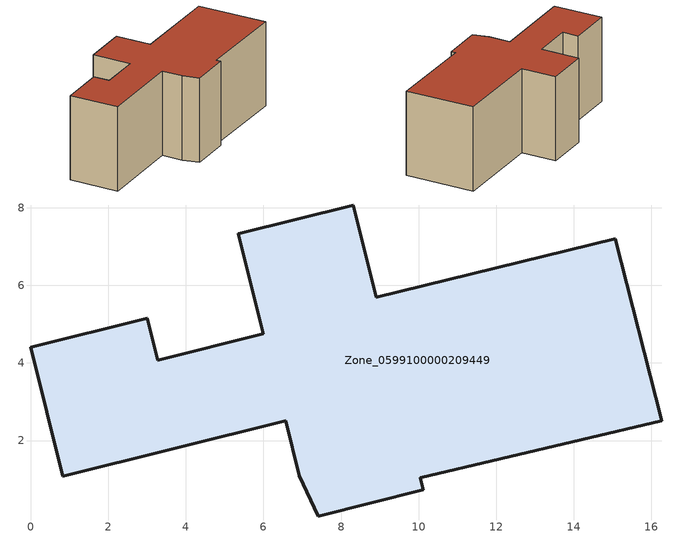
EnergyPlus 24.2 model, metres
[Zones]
Zone_0599100000209449
 floor ground (C_G): 6.92,1.09 6.57,2.51 0.83,1.08 0,4.4 3.01,5.15 3.28,4.07 5.99,4.75 5.35,7.33 8.31,8.07 8.91,5.69 15.07,7.2 16.27,2.51 10.04,1.04 10.12,0.73 7.42,0.06 z0
 wall outside (C_F): 8.91,5.69 8.31,8.07 5.35,7.33 5.99,4.75 3.28,4.07 3.01,5.15 0,4.4 0.83,1.08 6.57,2.51 6.92,1.09 7.42,0.06 10.12,0.73 10.04,1.04 16.27,2.51 15.07,7.2 8.91,5.69 z0:5.93
 roof outside (C_R): 0.83,1.08 6.57,2.51 6.92,1.09 7.42,0.06 10.12,0.73 10.04,1.04 16.27,2.51 15.07,7.2 8.91,5.69 8.31,8.07 5.35,7.33 5.99,4.75 3.28,4.07 3.01,5.15 0,4.4 z5.93
[BUILDING]
Pand.0599100000209449: North Axis=0; Terrain=City; Loads Convergence Tolerance Value=0.04; Temperature Convergence Tolerance Value=0.4; Solar Distribution=FullExterior; Maximum Number of Warmup Days=25; Minimum Number of Warmup Days=1
[Site:Location]
Rotterdam.The.Hague.AP_ZH_NLD Design_Conditions: Latitude=51.96; Longitude=4.45; Time Zone=1; Elevation=-4.5
[SITE:GROUNDTEMPERATURE:BUILDINGSURFACE]
18, 18, 18, 18, 18, 18, 18, 18, 18, 18, 18, 18
[MATERIAL] Thermal Absorptance=0.9; Solar Absorptance=0.7; Visible Absorptance=0.7
Name | Roughness | Thickness | Conductivity | Density | Specific Heat
G.TI.1965-1974 | MediumSmooth | 0.15 | 0.882353 | 540 | 1210
F.TI.1965-1974 | Rough | 0.3 | 0.697674 | 1920 | 840
R.TI.1965-1974 | MediumRough | 0.2 | 0.232558 | 1500 | 1000
[CONSTRUCTION]
C_G: G.TI.1965-1974
C_F: F.TI.1965-1974
C_R: R.TI.1965-1974
[ZONE]
Zone_0599100000209449: Type=1; Multiplier=1; Ceiling Height=Autocalculate; Volume=Autocalculate; Floor Area=autocalculate; Part of Total Floor Area=Yes
[ZONEINFILTRATION:DESIGNFLOWRATE]
Infil_Zone_0599100000209449: Zone or ZoneList or Space or SpaceList=Zone_0599100000209449; Schedule=AlwaysOn; Design Flow Rate Calculation Method=Flow/Area; Flow Rate per Floor Area=0.003; Constant Term Coefficient=1; Temperature Term Coefficient=0; Velocity Term Coefficient=0; Velocity Squared Term Coefficient=0
[HVACTEMPLATE:ZONE:IDEALLOADSAIRSYSTEM]
Zone_0599100000209449: Maximum Heating Supply Air Temperature=50; Minimum Cooling Supply Air Temperature=13; Maximum Heating Supply Air Humidity Ratio=0.0156; Minimum Cooling Supply Air Humidity Ratio=0.0077; Heating Limit=NoLimit; Cooling Limit=NoLimit; Dehumidification Control Type=ConstantSensibleHeatRatio; Cooling Sensible Heat Ratio=0.7; Dehumidification Setpoint=60; Humidification Control Type=None; Humidification Setpoint=30; Outdoor Air Method=None; Outdoor Air Flow Rate per Person=0.00944; Outdoor Air Flow Rate per Zone Floor Area=0; Outdoor Air Flow Rate per Zone=0; Demand Controlled Ventilation Type=None; Outdoor Air Economizer Type=NoEconomizer; Heat Recovery Type=None; Sensible Heat Recovery Effectiveness=0.7; Latent Heat Recovery Effectiveness=0.65
[ZONECONTROL:THERMOSTAT]
ThermostatControl_Zone_0599100000209449: Zone or ZoneList=Zone_0599100000209449; Control Type Schedule=DualSetpointControlType; Control 1=Thermostat_Zone_0599100000209449; Temperature Difference Between Cutout And Setpoint=0
[THERMOSTATSETPOINT:DUALSETPOINT]
Thermostat_Zone_0599100000209449: Heating Setpoint Temperature Schedule=HeatingSetpoint_Zone_0599100000209449; Cooling Setpoint Temperature Schedule=CoolingSetpoint_Zone_0599100000209449
[SCHEDULE:COMPACT]
HeatingSetpoint_Zone_0599100000209449: Through: 12/31, For: AllDays, Until: 24:00, 21
CoolingSetpoint_Zone_0599100000209449: Through: 12/31, For: AllDays, Until: 24:00, 24
DualSetpointControlType: Through: 12/31, For: AllDays, Until: 24:00, 4
AlwaysOn: Through: 12/31, For: AllDays, Until: 24:00, 1
